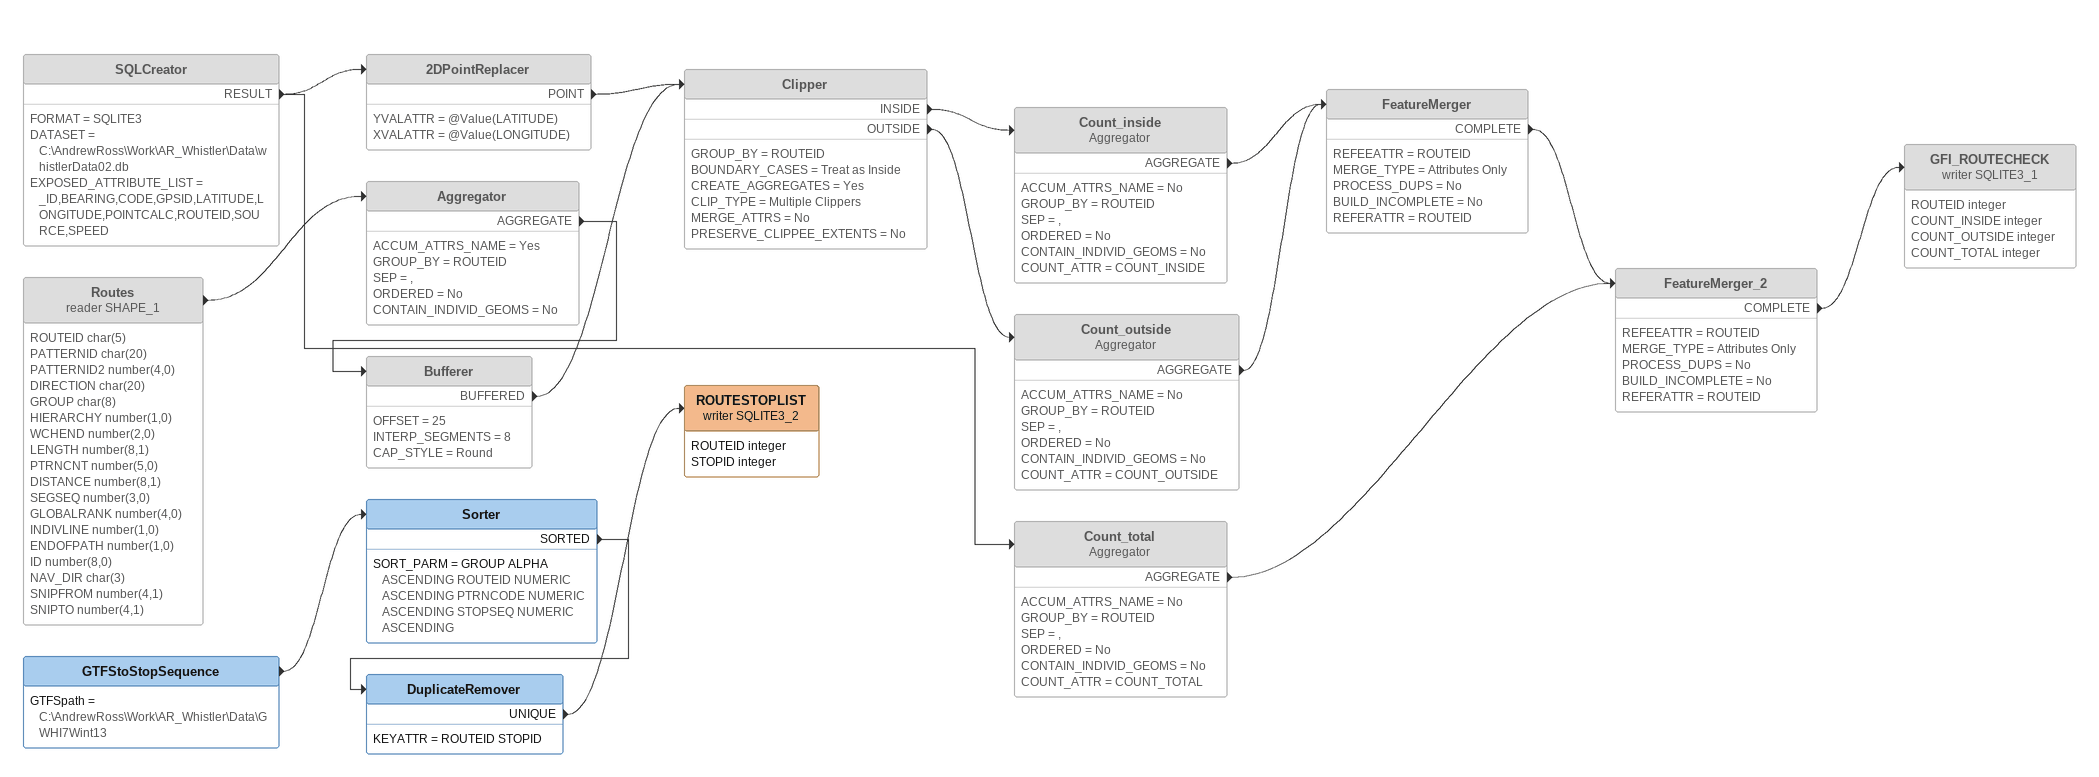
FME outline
SQLCreator [off]
    FORMAT = SQLITE3
    DATASET = C:\AndrewRoss\Work\AR_Whistler\Data\whistlerData02.db
    EXPOSED_ATTRIBUTE_LIST = _ID,BEARING,CODE,GPSID,LATITUDE,LONGITUDE,POINTCALC,ROUTEID,SOURCE,SPEED
    RESULT -> 2DPointReplacer
    RESULT -> Count_total
2DPointReplacer [off]
    YVALATTR = @Value(LATITUDE)
    XVALATTR = @Value(LONGITUDE)
    POINT -> Clipper
Count_total: Aggregator [off]
    ACCUM_ATTRS_NAME = No
    GROUP_BY = ROUTEID
    SEP = ,
    ORDERED = No
    CONTAIN_INDIVID_GEOMS = No
    COUNT_ATTR = COUNT_TOTAL
    AGGREGATE -> FeatureMerger_2
Routes (reader SHAPE_1) [off]
    attributes: ROUTEID char(5), PATTERNID char(20), PATTERNID2 number(4,0), DIRECTION char(20), GROUP char(8), HIERARCHY number(1,0), WCHEND number(2,0), LENGTH number(8,1), PTRNCNT number(5,0), DISTANCE number(8,1), SEGSEQ number(3,0), GLOBALRANK number(4,0), INDIVLINE number(1,0), ENDOFPATH number(1,0), ID number(8,0), NAV_DIR char(3), SNIPFROM number(4,1), SNIPTO number(4,1)
    -> Aggregator
Aggregator [off]
    ACCUM_ATTRS_NAME = Yes
    GROUP_BY = ROUTEID
    SEP = ,
    ORDERED = No
    CONTAIN_INDIVID_GEOMS = No
    AGGREGATE -> Bufferer
Bufferer [off]
    OFFSET = 25
    INTERP_SEGMENTS = 8
    CAP_STYLE = Round
    BUFFERED -> Clipper
Clipper [off]
    GROUP_BY = ROUTEID
    BOUNDARY_CASES = Treat as Inside
    CREATE_AGGREGATES = Yes
    CLIP_TYPE = Multiple Clippers
    MERGE_ATTRS = No
    PRESERVE_CLIPPEE_EXTENTS = No
    INSIDE -> Count_inside
    OUTSIDE -> Count_outside
Count_inside: Aggregator [off]
    ACCUM_ATTRS_NAME = No
    GROUP_BY = ROUTEID
    SEP = ,
    ORDERED = No
    CONTAIN_INDIVID_GEOMS = No
    COUNT_ATTR = COUNT_INSIDE
    AGGREGATE -> FeatureMerger
Count_outside: Aggregator [off]
    ACCUM_ATTRS_NAME = No
    GROUP_BY = ROUTEID
    SEP = ,
    ORDERED = No
    CONTAIN_INDIVID_GEOMS = No
    COUNT_ATTR = COUNT_OUTSIDE
    AGGREGATE -> FeatureMerger
FeatureMerger [off]
    REFEEATTR = ROUTEID
    MERGE_TYPE = Attributes Only
    PROCESS_DUPS = No
    BUILD_INCOMPLETE = No
    REFERATTR = ROUTEID
    COMPLETE -> FeatureMerger_2
FeatureMerger_2 [off]
    REFEEATTR = ROUTEID
    MERGE_TYPE = Attributes Only
    PROCESS_DUPS = No
    BUILD_INCOMPLETE = No
    REFERATTR = ROUTEID
    COMPLETE -> GFI_ROUTECHECK (writer SQLITE3_1)
GFI_ROUTECHECK (writer SQLITE3_1) [off]
    attributes: ROUTEID integer, COUNT_INSIDE integer, COUNT_OUTSIDE integer, COUNT_TOTAL integer
GTFStoStopSequence
    GTFSpath = C:\AndrewRoss\Work\AR_Whistler\Data\GWHI7Wint13
    -> Sorter
Sorter
    SORT_PARM = GROUP ALPHA ASCENDING ROUTEID NUMERIC ASCENDING PTRNCODE NUMERIC ASCENDING STOPSEQ NUMERIC ASCENDING
    SORTED -> DuplicateRemover
DuplicateRemover
    KEYATTR = ROUTEID STOPID
    UNIQUE -> ROUTESTOPLIST (writer SQLITE3_2)
ROUTESTOPLIST (writer SQLITE3_2)
    attributes: ROUTEID integer, STOPID integer
